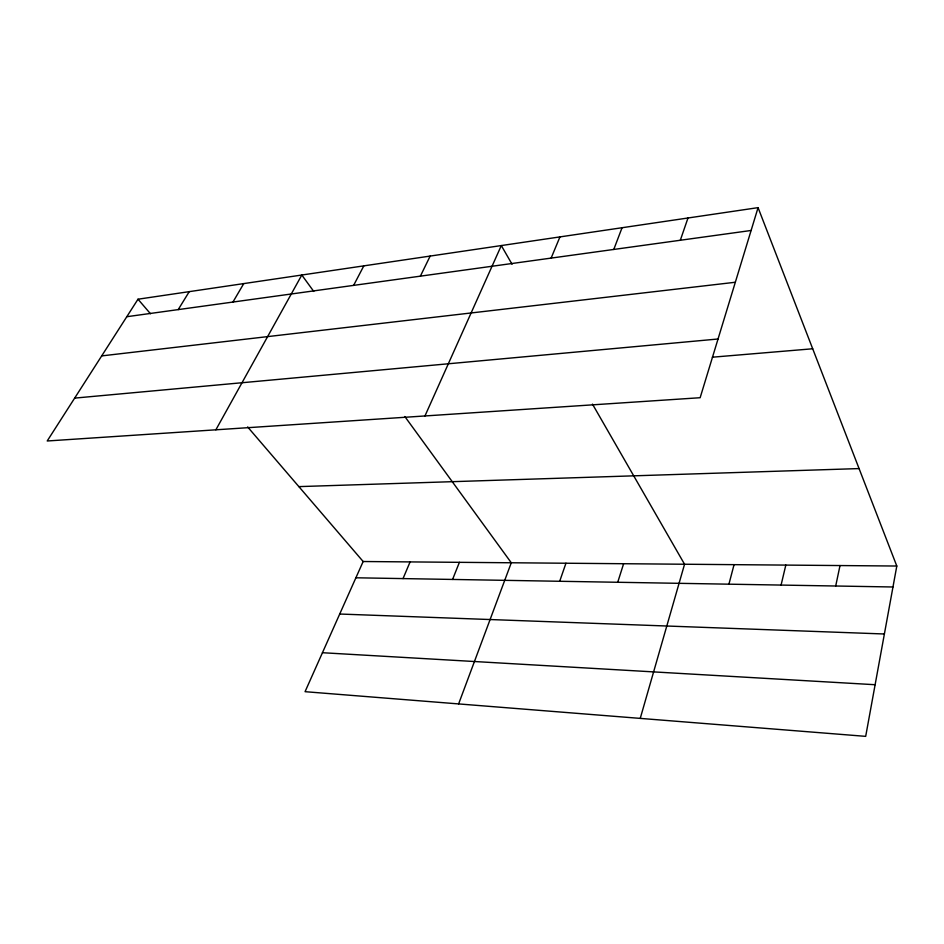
<?xml version="1.0" encoding="UTF-8"?>
<svg xmlns="http://www.w3.org/2000/svg" width="944" height="944" viewBox="0 0 944 944"><rect width="100%" height="100%" fill="white"/><g stroke="black" fill="none" stroke-linecap="round" stroke-linejoin="round"><path stroke-width="1.42" d="M758.067 207.645L700.141 397.719L47.2 440.99L138.001 299.213L758.067 207.645L896.8 566.034L865.683 736.355L305.054 691.681L363.157 561.515L247.635 426.936M835.7 586.012L840.018 565.55M781.077 585.079L785.821 565.09M728.921 584.183L734.054 564.654M640.244 718.396L684.553 564.241L592.478 404.115M617.73 582.271L623.618 563.721M680.317 240.26L687.987 217.993M559.698 581.28L565.952 563.226M458.619 703.917L511.282 562.766L404.834 416.54M613.777 249.452L622.061 227.728M452.577 579.451L459.398 562.329M551.131 258.101L559.945 236.909M403.029 578.601L410.085 561.916M424.953 415.962L501.311 245.558L512.061 264.261M420.375 276.167L430.157 256.072M353.622 285.383L363.818 265.866M215.869 429.815L301.809 275.023L313.75 291.425M232.944 302.056L243.753 283.601M178.215 309.608L189.248 291.649M126.791 316.712L751.117 230.478M101.704 355.9L735.329 282.256M74.67 398.108L718.042 339.002M712.378 357.198L812.701 348.773M298.87 486.62L859.075 468.578M363.157 561.515L896.8 566.034M355.9 577.787L892.965 586.991M339.722 614.025L884.386 633.99M322.447 652.717L875.112 684.719M138.001 299.213L150.485 313.762"/></g></svg>
